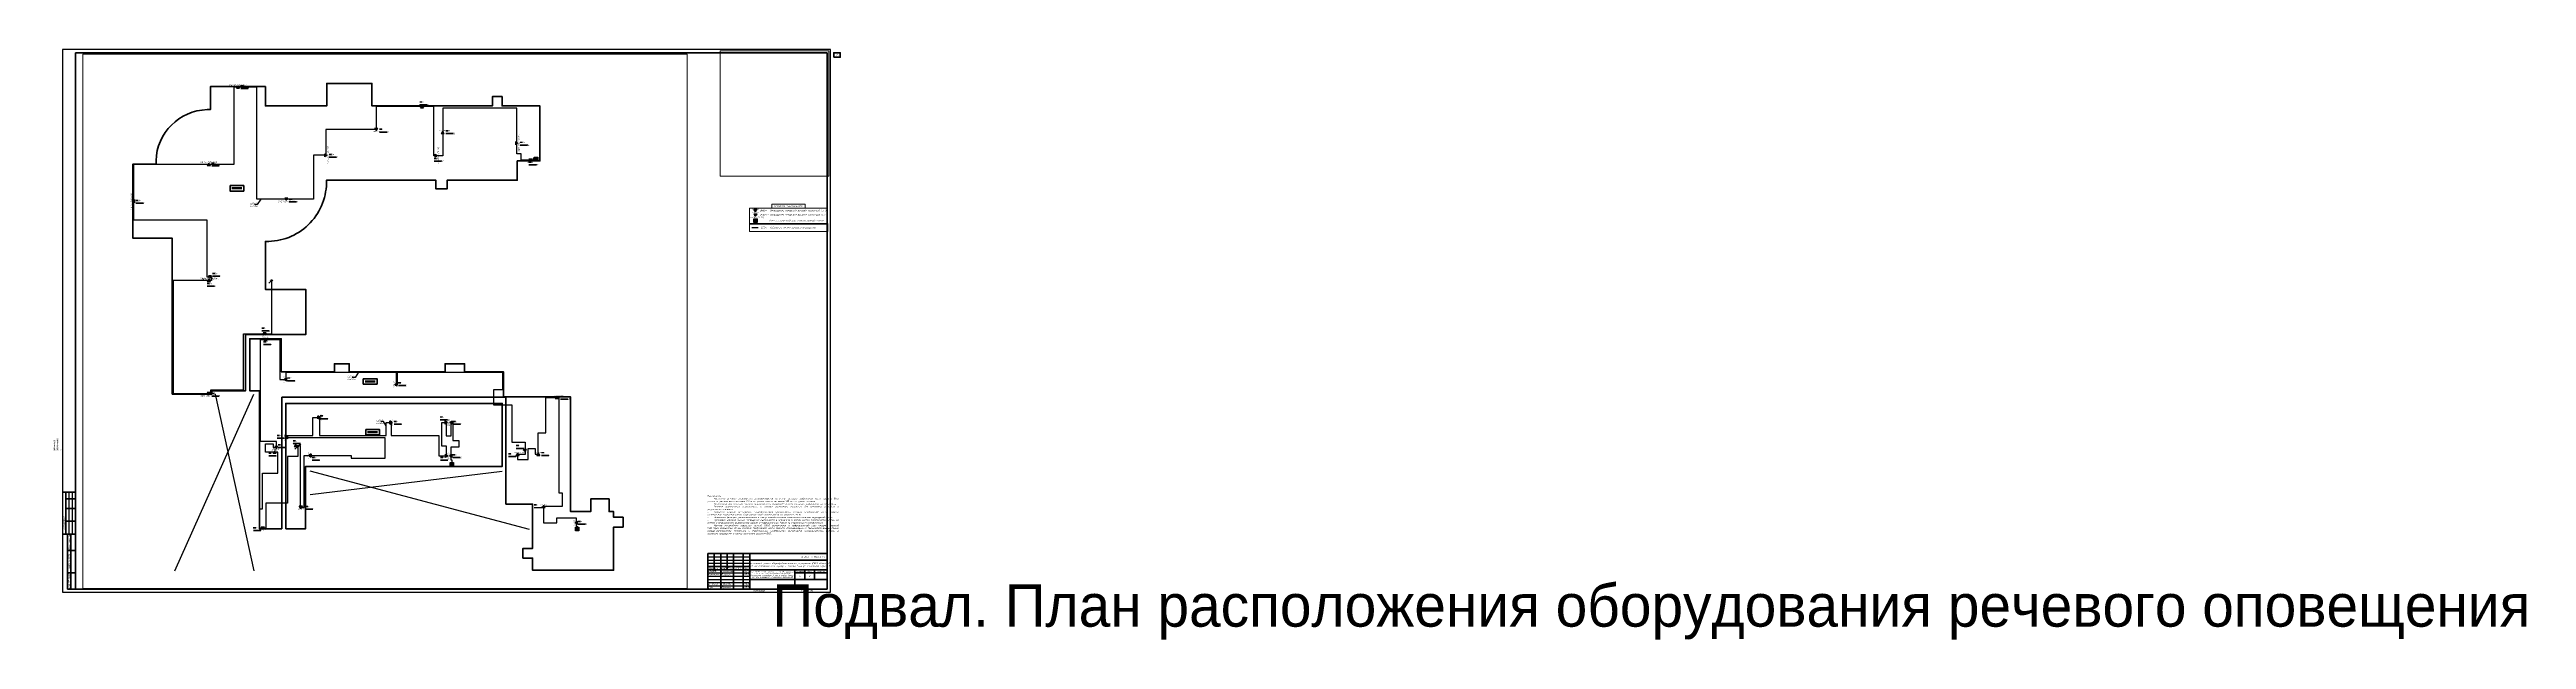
# Paper-space layout '8 План расположения оборудования и кабельных трасс в подвале Р' of a CAD drawing. Extents: x -20 to 3814, y -73 to 841.
# The model-space entities are those that its viewports show. They can reach past a viewport. Long polylines and large blocks are cut down to what shows.
import ezdxf
from ezdxf import colors
from ezdxf.entities.mleader import LeaderData, LeaderLine
from ezdxf.enums import TextEntityAlignment as Align
from ezdxf.math import Vec2, Vec3

# ---------------------------------------------------------------- set-up
doc = ezdxf.new("R2018")
doc.units = 0
doc.header["$LTSCALE"] = 100
doc.set_wipeout_variables(frame=1)
doc.linetypes.add('CONTI', pattern=[0])
doc.layers.get('Defpoints').update_dxf_attribs({"color": 42})
for name, color, linetype in [('_1', 7, 'Continuous'), ('_СОУЭ_Аннотации', 7, 'Continuous'), ('ODG - Проводка', 3, 'Continuous')]:
    doc.layers.add(name, color=color, linetype=linetype)
for name, color, linetype, lineweight in [('_13_СОУЭ_линии', 5, 'Continuous', 70), ('_СОУЭ Оповещение_речевое', 7, 'Continuous', 30), ('АП_АСУ_ОсновнаяТолстая', 7, 'Continuous', 30), ('НО Оповещатели Речь', 5, 'Continuous', 50), ('Радио', 5, 'Continuous', 30), ('СС_Схема', 7, 'Continuous', 30), ('Текст', 7, 'Continuous', 15)]:
    doc.layers.add(name, color=color, linetype=linetype, lineweight=lineweight)
doc.styles.add('ISOCPEUR', font='isocpeui.ttf', dxfattribs={"height": 250})
doc.styles.add('OlympDesign', font='isocpeui.ttf', dxfattribs={"height": 250})
doc.styles.get("Standard").update_dxf_attribs({"font": 'arial.ttf'})
doc.linetypes.add('Открыто в трубе', pattern='A,2,[1,BDG_GOST,S=1,R=0,X=0,Y=0],-4', length=6)

# ---------------------------------------------------------------- blocks, each defined once
blk = doc.blocks.new('*U265')
at = {"linetype": 'Continuous', "lineweight": 25}
for p, q in [((1189, 841), (0, 841)), ((0, 841), (0, 0)), ((1189, 0), (1189, 841)), ((10, 155), (10, 90)), ((15, 155), (15, 90)), ((999, 55), (1064, 55)), ((999, 50), (1064, 50)), ((999, 45), (1064, 45)), ((0, 0), (1189, 0)), ((999, 30), (1064, 30)), ((999, 25), (1064, 25)), ((999, 20), (1064, 20)), ((999, 15), (1064, 15)), ((999, 10), (1064, 10))]:
    blk.add_line(p, q, dxfattribs=at)
at = {"linetype": 'Continuous', "lineweight": 60}
for p, q in [((1184, 836), (20, 836)), ((20, 836), (20, 5)), ((1184, 5), (1184, 836)), ((20, 155), (0, 155)), ((5, 155), (5, 90)), ((20, 145), (5, 145)), ((20, 130), (5, 130)), ((20, 90), (0, 90)), ((20, 110), (5, 110)), ((8, 90), (8, 5)), ((13, 90), (13, 5)), ((8, 65), (20, 65)), ((999, 60), (1184, 60)), ((999, 5), (999, 60)), ((999, 40), (1064, 40)), ((1009, 60), (1009, 35)), ((1019, 60), (1019, 5)), ((1029, 60), (1029, 35)), ((1039, 60), (1039, 5)), ((1054, 60), (1054, 5)), ((1064, 5), (1064, 60)), ((1064, 50), (1184, 50)), ((1184, 5), (1184, 60)), ((8, 30), (20, 30)), ((8, 5), (20, 5)), ((20, 5), (1184, 5)), ((999, 35), (1184, 35)), ((1064, 20), (1184, 20)), ((1134, 35), (1134, 5)), ((1134, 30), (1184, 30)), ((1149, 35), (1149, 20)), ((1164, 35), (1164, 20))]:
    blk.add_line(p, q, dxfattribs=at)
at = {"linetype": 'Continuous', "lineweight": 40}
blk.add_line((1134, 5), (1134, 35), dxfattribs=at)
at = {"lineweight": 60}
blk.add_lwpolyline([(1194, 829), (1204, 829), (1204, 836), (1194, 836)], close=True, dxfattribs=at)
at = {"linetype": 'Continuous', "rotation": 90, "style": 'ISOCPEUR'}
for s, insert, char_height, width, attachment_point in [('########################', (-12.5, 176), 2.5, 19, 4), ('#########################', (-7.5, 176), 2.5, 19, 4), ('#####', (-12.5, 215), 2.5, 10, 5), ('#####', (-7.5, 215), 2.5, 10, 5), ('#####', (-2.5, 215), 2.5, 10, 5), ('Согласовано', (-17.5, 172.5), 3, 35, 5), ('Гл. спец ВК', (-12.5, 156), 2.5, 19, 4), ('#####', (-12.5, 150), 2.5, 10, 5), ('Гл. спец ЭОМ', (-7.5, 156), 2.5, 19, 4), ('######################', (-7.5, 111), 2.5, 19, 4), ('#####', (-7.5, 150), 2.5, 10, 5), ('########################', (-2.5, 111), 2.5, 19, 4), ('#####', (-2.5, 150), 2.5, 10, 5), ('######', (-12.5, 111), 2.5, 19, 4), ('Согласовано', (2.5, 107.5), 2.5, 35, 5), ('ГАП', (-12.5, 91), 2.5, 19, 4), ('Гл. констр. ', (-7.5, 91), 2.5, 19, 4), ('Гл. спец ОВ', (-2.5, 91), 2.5, 19, 4), ('Взам. инв. №', (10.5, 77.5), 2.5, 25, 5), ('Подп. и дата', (10.5, 47.5), 2.5, 35, 5), ('Инв. № подл.', (10.5, 17.5), 2.5, 25, 5)]:
    blk.add_mtext(s, dxfattribs=dict(at, insert=insert, char_height=char_height, width=width, attachment_point=attachment_point))
at = {"char_height": 2.5, "attachment_point": 5, "style": 'ISOCPEUR'}
for s, insert, width in [('Изм.', (1004, 37.5), 10), ('Кол.уч', (1014, 37.5), 10), ('Лист', (1024, 37.5), 10), ('№док', (1034, 37.5), 10), ('Подп.', (1046.5, 37.5), 15), ('Дата', (1059, 37.5), 10), ('Стадия', (1141.5, 32.5), 15), ('Лист', (1156.5, 32.5), 15), ('Листов', (1174, 32.5), 20)]:
    blk.add_mtext(s, dxfattribs=dict(at, insert=insert, width=width))
at = {"linetype": 'Continuous', "char_height": 2.5, "style": 'ISOCPEUR'}
for s, insert, width, attachment_point in [('Капитальный ремонт общеобразовательного учреждения (ГБОУ «Школа № 429»), расположенного по адресу: г. Москва, 5-ая ул. Соколиной Горы д.14', (1124, 42.5), 120, 5), ('16-25/Г-П–ИОС5.2', (1174, 55), 110, 6), ('Разраб.', (1000, 32.5), 19, 4), ('Проверил', (1000, 27.5), 19, 4), ('Н. контр.', (1000, 12.5), 19, 4), ('ГИП', (1000, 7.5), 19, 4), ('Силантьев', (1020, 32.5), 19, 4), ('Поляков', (1020, 27.5), 19, 4), ('Губарева', (1020, 12.5), 19, 4), ('Мурашов', (1020, 7.5), 19, 4), ('05.26', (1055.3, 32.5), 10, 4), ('05.26', (1055.3, 27.5), 10, 4), ('05.26', (1055.3, 12.5), 10, 4), ('05.26', (1055.3, 7.4), 10, 4), ('Копировал', (1078.5, 2.5), 25, 5), ('П', (1141.5, 25), 15, 5), ('Формат', (1149.5, 2.5), 16, 5)]:
    blk.add_mtext(s, dxfattribs=dict(at, insert=insert, width=width, attachment_point=attachment_point))
at = {"linetype": 'Continuous', "insert": (1099, 27.5), "char_height": 2, "width": 70, "attachment_point": 5, "line_spacing_factor": 0.8, "style": 'ISOCPEUR'}
blk.add_mtext('Раздел 5 "Сведения об инженерном оборудовании, о сетях и системах инженерно‐технического обеспечения" Подраздел 5 «Сети связи» Часть 2. Система оповещения управления эвакуацией', dxfattribs=at)
at = {"style": 'ISOCPEUR'}
for tag, p in [('Сквозная_нумерация', (1199, 832.5)), ('Форма3_номер_листа', (1156.5, 25)), ('Форма3_количество_листов', (1174, 25))]:
    blk.add_attdef(tag, text='', height=2.5, dxfattribs=at).set_placement(p, align=Align.MIDDLE_CENTER)
blk.add_attdef('Форма3_дополнительный_шифр', text='', height=2.5, dxfattribs=at).set_placement((1174, 55), align=Align.MIDDLE_LEFT)
at = {"lineweight": 30, "flags": 104}
blk.add_attdef('Форма3_наименование_чертежа', text='', height=2.5, dxfattribs=at).set_placement((1099, 12.5), align=Align.MIDDLE_CENTER)
at = {"style": 'ISOCPEUR', "flags": 8}
blk.add_attdef('Формат', (1157.5, 1.5), '', height=2.5, dxfattribs=at)
blk.add_wipeout([(-20, 220), (-0.5, 220), (-0.5, 90), (-20, 90)])
blk = doc.blocks.new('*U74')
at = {"color": 5}
blk.add_wipeout([(-348, 366), (348, 366), (121, 140), (121, 0), (-121, 0), (-121, 140)], dxfattribs=at).dxf.layer = 'НО Оповещатели Речь'
at = {"layer": 'НО Оповещатели Речь'}
h = blk.add_hatch(color=5, dxfattribs=at)
h.dxf.hatch_style = 1
h.set_gradient(color1=(0, 0, 255), color2=(0, 0, 255), tint=1)
h.paths.add_polyline_path([(-121, 0), (121, 0), (121, 140), (-121, 140)])
at = {"layer": 'НО Оповещатели Речь', "color": 5}
for p, q in [((-121, 140), (-348, 366)), ((-348, 366), (348, 366)), ((121, 140), (-121, 140)), ((-121, 140), (-121, 0)), ((-121, 0), (121, 0)), ((121, 140), (348, 366)), ((121, 0), (121, 140))]:
    blk.add_line(p, q, dxfattribs=at)
at = {"layer": 'Defpoints', "lineweight": 50, "ltscale": 100, "style": 'OlympDesign', "width": 0.8}
blk.add_text('BIAD4.23', height=250, dxfattribs=at).set_placement((0, -250), align=Align.MIDDLE_CENTER)
blk = doc.blocks.new('*U98')
at = {"layer": 'НО Оповещатели Речь'}
h = blk.add_hatch(color=5, dxfattribs=at)
h.dxf.hatch_style = 1
h.set_gradient(color1=(0, 0, 255), color2=(0, 0, 255), rotation=351.73505, tint=1)
h.paths.add_polyline_path([(243, 256), (-243, 256), (-85, 98), (85, 98)])
at = {"linetype": 'CONTI', "lineweight": 60}
for p, q in [((-243, 256), (243, 256)), ((-85, 98), (-243, 256)), ((-85, 0), (-85, 98)), ((85, 0), (-85, 0)), ((85, 98), (85, 0))]:
    blk.add_line(p, q, dxfattribs=at)
at = {"layer": 'НО Оповещатели Речь', "color": 5}
for p, q in [((-85, 98), (-243, 256)), ((-243, 256), (243, 256)), ((85, 98), (-85, 98)), ((-85, 98), (-85, 0)), ((243, 256), (85, 98)), ((85, 98), (243, 256)), ((85, 0), (85, 98)), ((-85, 0), (85, 0))]:
    blk.add_line(p, q, dxfattribs=at)
at = {"layer": 'Defpoints', "color": 7, "lineweight": 50, "ltscale": 100, "style": 'OlympDesign', "width": 0.8}
blk.add_text('SWS-110W (10 Вт)', height=250, dxfattribs=at).set_placement((0, -244), align=Align.MIDDLE_CENTER)
blk = doc.blocks.new('*U90')
at = {"layer": 'ODG - Проводка'}
h = blk.add_hatch(color=0, dxfattribs=at)
edge = h.paths.add_edge_path()
edge.add_arc((0, 0), 50, 0, 360)
at = {"layer": 'ODG - Проводка', "color": 0}
for points in [[(0, 0), (212, 212)], [(35, 35), (85, 122)], [(35, 35), (122, 85)]]:
    blk.add_lwpolyline(points, dxfattribs=at)
blk.add_circle((0, 0), 50, dxfattribs=at)
blk = doc.blocks.new('SFT-2300-М')
at = {"true_color": 0xffffff}
h = blk.add_hatch(color=7, dxfattribs=at)
h.dxf.hatch_style = 1
h.paths.add_polyline_path([(250, 292), (-274, 292), (-274, -295), (250, -295)])
at = {"layer": '_1', "lineweight": 30}
h = blk.add_hatch(color=5, dxfattribs=at)
h.dxf.hatch_style = 1
h.paths.add_polyline_path([(177, -2, 1), (-202, -2, 1)])
at = {"color": 5, "lineweight": 30}
blk.add_lwpolyline([(-274, 292), (250, 292), (250, -295), (-274, -295)], close=True, dxfattribs=at)
blk.add_circle((-12, -2), 189, dxfattribs=at)
blk = doc.blocks.new('*U180')
at = {"layer": 'ODG - Проводка'}
h = blk.add_hatch(color=0, dxfattribs=at)
edge = h.paths.add_edge_path()
edge.add_arc((0, 0), 50, 0, 360)
at = {"layer": 'ODG - Проводка', "color": 0}
for points in [[(-212, -212), (0, 0)], [(0, 0), (212, 212)], [(35, 35), (85, 122)], [(35, 35), (122, 85)], [(-212, -212), (-162, -126)], [(-212, -212), (-126, -162)]]:
    blk.add_lwpolyline(points, dxfattribs=at)
blk.add_circle((0, 0), 50, dxfattribs=at)
blk = doc.blocks.new('_ArchTick')
at = {"color": 0, "linetype": 'ByBlock', "const_width": 0.15}
blk.add_lwpolyline([(-0.5, -0.5), (0.5, 0.5)], dxfattribs=at)
blk = doc.blocks.new('*U75')
at = {"layer": 'НО Оповещатели Речь', "color": 5}
for p, q in [((-84, -184), (-242, -26)), ((-242, -26), (242, -26)), ((-84, -184), (84, -184)), ((-84, -281), (-84, -184)), ((84, -281), (-84, -281)), ((84, -184), (242, -26)), ((84, -281), (84, -184))]:
    blk.add_line(p, q, dxfattribs=at)
blk.add_circle((0, -114), 273, dxfattribs=at)
at = {"layer": 'Defpoints', "lineweight": 50, "ltscale": 100, "style": 'OlympDesign', "width": 0.8}
blk.add_text('SСS-03', height=250, dxfattribs=at).set_placement((0, -649), align=Align.MIDDLE_CENTER)

msp = doc.modelspace()

# ---------------------------------------------------------------- linework, layer by layer
at = {"color": 5, "lineweight": 30}
msp.add_line((73181.1, -36055), (74158.5, -36055), dxfattribs=at)
at = {"layer": '_13_СОУЭ_линии', "color": 5, "lineweight": 30}
for points in [[(280626.7, -60191.1), (280417.7, -60191.1), (280417.7, -60384.4), (278592, -60384.4), (278592, -59382.3), (277900.8, -59382.3), (277900.8, -52339.8), (266444.2, -52339.8), (266444.2, -59691.4), (265067.9, -59691.4), (265067.9, -52085.2), (256152.8, -52085.2), (256152.8, -55645.2), (248351.1, -55645.2), (248351.1, -59614.8), (246427.8, -59614.8), (246427.8, -66437.1), (237648.7, -66437.1), (237648.7, -49082.5), (234129.7, -49082.5), (234129.7, -61032.5), (218596.2, -61032.5), (218596.2, -69645.3), (229909.3, -69645.3), (229909.3, -78437.1), (230630.6, -78437.1), (230630.6, -79032.4), (224707.2, -79032.4), (224707.2, -96552.1), (229947.5, -96552.1), (230539.3, -96552.1), (230539.3, -95968.4), (235628.2, -95968.4), (235628.2, -87299.4), (239978.4, -87299.4), (239978.4, -79005.6)], [(244008, -104729.3), (244008, -106267.5), (242444.7, -106267.5), (242444.7, -113528.6), (239043.8, -113528.6), (239043.8, -117384.9), (238152.6, -117384.9), (238152.6, -114421.6), (238558.8, -114421.6), (238558.8, -108857.2), (240924.5, -108857.2), (240924.5, -105623.2), (239018.5, -105623.2), (239018.5, -104309.9), (240206.8, -104309.9), (240206.8, -104900.1), (240699.4, -104900.1), (240699.4, -103963.1), (238263.5, -103963.1), (238263.5, -88140.2), (241231.9, -88140.2), (241231.9, -94362.3), (242202.9, -94362.3), (242202.9, -93239), (259257, -93239), (259257, -95170.9), (259450.9, -95170.9), (259450.9, -93239), (275683.3, -93239), (275683.3, -95977.4), (274307.7, -95977.4), (274307.7, -98293.6), (277167.2, -98293.6), (277167.2, -104049.5), (279187.4, -104049.5), (279187.4, -105959.4), (278034.1, -105959.4), (278034.1, -106777), (279699.9, -106777), (279699.9, -105054.4), (280737.6, -105054.4), (280737.6, -105946.3), (281243.3, -105946.3), (281243.3, -102621.4), (282406.2, -102621.4), (282406.2, -97164.5), (284408.5, -97164.5), (284408.5, -111898.4), (284942.4, -111898.4), (284942.4, -114051.4), (282062.5, -114051.4), (282062.5, -116546.2), (284138.9, -116546.2), (284138.9, -115816.9), (287100.9, -115816.9), (287100.9, -117081.4), (287259.9, -117081.4), (287259.9, -117240.7)], [(244008, -104729.3), (243677.7, -104729.3), (243677.7, -104594.1), (244379, -104594.1), (244379, -114175.4), (245013, -114175.4), (245013, -106137.2), (252299.6, -106137.2), (252299.6, -106572.1), (257542.2, -106572.1), (257542.2, -103377.6), (242246.5, -103377.6), (242246.5, -103034), (246327.4, -103034), (246327.4, -100228.4), (247359.4, -100228.4), (247359.4, -103034), (257709, -103034), (257709, -101029.5), (258446.8, -101029.5), (258446.8, -103034), (265861.1, -103034), (265861.1, -106193.6), (267044.3, -106193.6), (267044.3, -104712.3), (266323.8, -104712.3), (266323.8, -101029.5), (266977.7, -101029.5), (266977.7, -103065.7), (267749.4, -103065.7), (267749.4, -101029.5), (267990.3, -101029.5), (267990.3, -103814.1), (268947.1, -103814.1), (268947.1, -104843.2), (267679.8, -104843.2), (267679.8, -106794.9), (267841.6, -106794.9), (267841.6, -107233.4)]]:
    msp.add_lwpolyline(points, dxfattribs=at)
at = {"layer": '_СОУЭ_Аннотации', "color": 67, "linetype": 'CONTI', "lineweight": 60, "ltscale": 100, "true_color": 0x727430}
msp.add_lwpolyline([(224568.4, -96649.8), (230697.4, -96649.8), (230697.4, -96104.5), (235928.4, -96104.5), (235928.4, -87399.8), (245248.5, -87399.8), (245248.5, -80399.8), (238998.4, -80399.8), (238998.4, -72966.1), (239508.4, -72966.1, 0.41626424), (248448.2, -63484.8), (265388.5, -63484.8), (265388.5, -64833.2), (267118.5, -64833.2), (267118.5, -63484.8), (277998.5, -63484.8), (277998.5, -60484.8), (281508.5, -60484.8), (281508.5, -51984.8), (275642.2, -51984.8), (275642.2, -50516.4), (274141, -50516.4), (274141, -51984.8), (255498.5, -51984.8), (255498.5, -48474.8), (248498.5, -48474.8), (248498.5, -51984.8), (238998.5, -51984.8), (238998.5, -48984.8), (230498.5, -48984.8), (230498.5, -52551.5), (229988.5, -52551.5, 0.39840722), (222065.2, -60474.8), (222065.2, -60984.8), (218498.5, -60984.8), (218498.5, -72484.8), (224568.4, -72484.8)], format="xyb", close=True, dxfattribs=at)
at = {"layer": '_СОУЭ_Аннотации', "color": 1, "linetype": 'CONTI', "lineweight": 60, "ltscale": 100}
for points in [[(233528.5, -64308.3), (235654.7, -64308.3), (235654.7, -65156.9), (233528.5, -65156.9)], [(254154, -94234.4), (256280.2, -94234.4), (256280.2, -95082.9), (254154, -95082.9)], [(254524.3, -102092.7), (256650.5, -102092.7), (256650.5, -102941.2), (254524.3, -102941.2)]]:
    msp.add_lwpolyline(points, close=True, dxfattribs=at)
at = {"layer": '_СОУЭ_Аннотации', "color": 67, "linetype": 'CONTI', "lineweight": 60, "ltscale": 100, "true_color": 0x727430}
for points in [[(241557.4, -117485.2), (238062.1, -117485.2), (238062.1, -96104.5), (236568.4, -96104.5), (236568.4, -88039.8), (241448.4, -88039.8), (241448.4, -93167.9), (249683.6, -93167.9), (249683.6, -91926.5), (251973.8, -91926.3), (251973.8, -93167.9), (266803.6, -93167.9), (266803.6, -91926.4), (269844.7, -91926.2), (269844.7, -93167.9), (275837.1, -93167.9), (275837.1, -97064.2), (286254.1, -97064.2), (286254.1, -114825.5), (289368.5, -114825.5), (289368.5, -112855.3), (292208.5, -112855.3), (292208.5, -114825.5), (292910.4, -114825.5), (292910.4, -115714.7), (294378.8, -115714.7), (294378.8, -117215.9), (292910.4, -117215.9), (292910.4, -123928.8), (280355.2, -123928.8), (280355.2, -122027.2), (278855.8, -122027.2), (278855.8, -120526), (280355.2, -120526), (280355.2, -113656.7), (276219.8, -113656.7), (276219.8, -97124.4), (241558.6, -97124.4), (241558.6, -117485.2)], [(242142.3, -117485.2), (242142.3, -98072.4), (275669, -98072.4), (275669, -107820.9), (245213.2, -107820.9), (245213.2, -117485.2), (242142.3, -117485.2)]]:
    msp.add_lwpolyline(points, dxfattribs=at)
at = {"layer": 'Defpoints', "lineweight": 30}
for points in [[(224975.4, -123991), (237230.4, -96653.4)], [(231207.4, -96649.8), (237230.7, -123991)], [(279858.3, -117614.6), (245944.3, -108555.8)], [(245944.3, -112170.4), (275669, -108555.8)]]:
    msp.add_lwpolyline(points, dxfattribs=at)

# ---------------------------------------------------------------- block references
for p in [(280901.1, -60189.5), (267853.8, -107525.5), (287272.1, -117532.9)]:
    msp.add_blockref('SFT-2300-М', p)
at = {"layer": '_СОУЭ Оповещение_речевое', "color": 4, "lineweight": 50}
for name, p in [('*U75', (73800.2, -24322)), ('*U98', (242248.5, -66534.8)), ('*U98', (230408.5, -78534.8, -0.7)), ('*U98', (230248.4, -96649.8))]:
    msp.add_blockref(name, p, dxfattribs=at)
for p, rotation in [((234748.5, -48984.8), 180), ((277998.5, -57734.8), 89.99999999999999), ((230248.5, -60934.8), 180), ((248448.8, -59615.2, 2), 89.99999999999999), ((265528.1, -59675.2, 1), 89.99999999999999), ((218498.5, -66734.8), 270), ((230246.6, -78934.7, -0.7), 180)]:
    msp.add_blockref('*U98', p, dxfattribs=dict(at, rotation=rotation))
at = {"layer": 'Радио', "xscale": 2, "yscale": 2, "zscale": 2, "rotation": 178.7329526101915}
for name, p in [('*U90', (239978.4, -79005.6)), ('*U180', (244008, -104729.3))]:
    msp.add_blockref(name, p, dxfattribs=at)

# ---------------------------------------------------------------- texts
at = {"layer": '_СОУЭ_Аннотации', "color": 7, "linetype": 'Открыто в трубе', "lineweight": 60, "ltscale": 100, "style": 'OlympDesign', "bg_fill": 1, "box_fill_scale": 1, "bg_fill_color": 7, "bg_fill_true_color": 16777215, "bg_fill_transparency": 0}
for s, insert, char_height, width, attachment_point in [('10Вт', (235154.5, -48741.2, 0), 250, 418.76, 1), ('10Вт', (278404.5, -57491.2, 0), 250, 418.76, 1), ('10Вт', (230654.5, -60691.2, 0), 250, 418.76, 1), ('10Вт', (248854.8, -59371.5, 2), 250, 418.76, 1), ('10Вт', (265088.1, -59988.3, 1), 250, 418.76, 1), ('ZO-3', (234591.6, -64732.6), 350, 1602.162, 5), ('10Вт', (218904.5, -66491.2, 0), 250, 418.76, 1), ('10Вт', (242654.5, -66291.2, 0), 250, 418.76, 1), ('10Вт', (229946.5, -79347.1, -0.7), 250, 418.76, 1), ('10Вт', (230780.3, -77806.4, -0.7), 250, 418.76, 1), ('ZO-2', (255217.1, -94658.6), 350, 1602.162, 5), ('10Вт', (230654.4, -96406.2, 0), 250, 418.76, 1)]:
    msp.add_mtext(s, dxfattribs=dict(at, insert=insert, char_height=char_height, width=width, attachment_point=attachment_point))
at = {"layer": '_СОУЭ_Аннотации', "char_height": 250, "width": 1197.062, "attachment_point": 1, "style": 'OlympDesign', "bg_fill": 1, "box_fill_scale": 1, "bg_fill_color": 7, "bg_fill_true_color": 16777215, "bg_fill_transparency": 0}
for s, insert in [('BIAD3.7', (235156.9, -49166.5, 0)), ('BIAD3.6', (230656.9, -61116.5, 0)), ('BIAD3.9', (248857.2, -59796.9, 2)), ('BIAD3.12', (265090.4, -60413.7, 1)), ('BIAD3.14', (278406.9, -57916.5, 0)), ('BIAD3.5', (218906.9, -66916.5, 0)), ('BIAD3.8', (242656.9, -66716.5, 0)), ('BIAD3.3', (229948.9, -79772.5, -0.7)), ('BIAD3.4', (230782.6, -78231.8, -0.7)), ('BIAD3.2', (230656.8, -96831.5, 0))]:
    msp.add_mtext(s, dxfattribs=dict(at, insert=insert))
at = {"layer": 'АП_АСУ_ОсновнаяТолстая', "insert": (74558.9, -35920.2), "char_height": 250, "attachment_point": 1, "style": 'ISOCPEUR'}
msp.add_mtext_dynamic_manual_height_columns('{\\C0;LZOn} - Кабельные линии речевого оповещения', width=8943.477, gutter_width=125000, heights=[0], dxfattribs=at)
at = {"layer": 'СС_Схема', "ltscale": 100, "insert": (80964.2, -20245.8), "char_height": 250, "attachment_point": 5, "style": 'ISOCPEUR'}
msp.add_mtext_dynamic_manual_height_columns('\\pxql;УСЛОВНЫЕ ОБОЗНАЧЕНИЯ', width=10881.414, gutter_width=12.5, heights=[0], dxfattribs=at)

# ---------------------------------------------------------------- next in the draw order: block references
at = {"layer": '_СОУЭ Оповещение_речевое', "color": 4, "lineweight": 50, "xscale": 0.71930163509888, "yscale": 0.71930163509888, "zscale": 0.71930163509888}
for p in [(73800.2, -25360.7), (256163.3, -55745.5, 2), (280008.5, -60484.8), (279175.1, -105488.2), (244490.4, -114275.8), (238602.8, -117485.2)]:
    msp.add_blockref('*U74', p, dxfattribs=at)
for p, rotation in [((263248.5, -51984.8), 180), ((266448.5, -55965.5, 2), 180), ((239008.4, -88039.8), 180), ((242027, -94362.3), 270), ((259072.7, -95146.1), 270), ((284112.1, -97064.2), 180), ((247403, -100228.4), 90), ((258547.2, -101029.5), 90), ((267649, -101029.5), 270), ((240428.5, -105522.8), 180), ((243677.7, -104493.7), 180), ((267144.7, -106193.6), 90), ((282062.5, -113951, 0.7), 180), ((286996.8, -116552), 270)]:
    msp.add_blockref('*U74', p, dxfattribs=dict(at, rotation=rotation))

# ---------------------------------------------------------------- next in the draw order: leaders
ml = msp.add_multileader_mtext('Standard')
ml.set_content('LZO-3^JL=320м', color=256, style='OlympDesign')
ml.set_leader_properties(color=256, linetype='ByLayer', lineweight=-1)
ml.set_arrow_properties(name='ARCHTICK')
ml.build(insert=Vec2(0, 0))
ml.multileader.update_dxf_attribs({"text_left_attachment_type": 6, "text_right_attachment_type": 6, "dogleg_length": 50, "arrow_head_size": 100})
ctx = ml.context
ctx.base_point, ctx.char_height, ctx.arrow_head_size, ctx.landing_gap_size, ctx.plane_origin = Vec3(236561.1, -67252.6), 250, 100, 0, Vec3(238104.6, -66106.2)
ctx.left_attachment, ctx.right_attachment = 6, 6
notes = []
notes.append((ctx, [(0, (1, 1, 0), (237730.8, -67252.6), (-1, 0), 50, [(0, [(238271, -66437.1)], 0, [])])]))
ctx.mtext.insert, ctx.mtext.width, ctx.mtext.flow_direction = Vec3(236561.1, -66952.6), 383.666, 5
ctx.mtext.has_bg_fill, ctx.mtext.bg_color, ctx.mtext.bg_scale_factor, ctx.mtext.bg_transparency, ctx.mtext.use_window_bg_color = 1, -1027028792, 1.5, 0, 1
ml = msp.add_multileader_mtext('Standard')
ml.set_content('LZO-2^JL=270м', color=256, style='OlympDesign')
ml.set_leader_properties(color=256, linetype='ByLayer', lineweight=-1)
ml.set_arrow_properties(name='ARCHTICK')
ml.build(insert=Vec2(0, 0))
ml.multileader.update_dxf_attribs({"text_left_attachment_type": 6, "text_right_attachment_type": 6, "dogleg_length": 50, "arrow_head_size": 100})
ctx = ml.context
ctx.base_point, ctx.char_height, ctx.arrow_head_size, ctx.landing_gap_size, ctx.plane_origin = Vec3(251707.4, -94054.4), 250, 100, 0, Vec3(253250.9, -92908.1)
ctx.left_attachment, ctx.right_attachment = 6, 6
notes.append((ctx, [(0, (1, 1, 0), (252877.1, -94054.4), (-1, 0), 50, [(0, [(253417.4, -93239)], 0, [])])]))
ctx.mtext.insert, ctx.mtext.width, ctx.mtext.flow_direction = Vec3(251707.4, -93754.4), 383.666, 5
ctx.mtext.has_bg_fill, ctx.mtext.bg_color, ctx.mtext.bg_scale_factor, ctx.mtext.bg_transparency, ctx.mtext.use_window_bg_color = 1, -1027028792, 1.5, 0, 1
for ctx, leaders in notes:
    for number, flags, end, landing, length, lines in leaders:
        leader = LeaderData()
        leader.index, (leader.has_last_leader_line, leader.has_dogleg_vector, leader.attachment_direction) = number, flags
        leader.last_leader_point, leader.dogleg_vector, leader.dogleg_length = Vec3(end), Vec3(landing), length
        for number, points, colour, breaks in lines:
            line = LeaderLine()
            line.index, line.vertices, line.color, line.breaks = number, Vec3.list(points), colors.encode_raw_color(colour), breaks
            leader.lines.append(line)
        ctx.leaders.append(leader)

# ---------------------------------------------------------------- next in the draw order: block references
msp.add_blockref('SFT-2300-М', (73812.4, -26794))
at = {"layer": '_СОУЭ Оповещение_речевое', "color": 4, "lineweight": 50}
msp.add_blockref('*U98', (73800.2, -26037.6), dxfattribs=at)
at = {"layer": '_СОУЭ Оповещение_речевое', "color": 4, "lineweight": 50, "xscale": 0.71930163509888, "yscale": 0.71930163509888, "zscale": 0.71930163509888}
for p in [(238893.5, -87399.8), (240687.8, -105000.5)]:
    msp.add_blockref('*U74', p, dxfattribs=at)
for p, rotation in [((267078.1, -101029.5), 90), ((245795.7, -106137.2), 270), ((267579.4, -106193.5), 270), ((278039.1, -105850.5), 180), ((281252.7, -105848.7), 180)]:
    msp.add_blockref('*U74', p, dxfattribs=dict(at, rotation=rotation))

# ---------------------------------------------------------------- next in the draw order: texts
at = {"layer": '_СОУЭ_Аннотации', "color": 7, "linetype": 'Открыто в трубе', "lineweight": 60, "ltscale": 100, "style": 'OlympDesign', "bg_fill": 1, "box_fill_scale": 1, "bg_fill_color": 7, "bg_fill_true_color": 16777215, "bg_fill_transparency": 0}
for s, insert, char_height, width, attachment_point in [('3Вт', (262863.1, -51237.5, 0), 250, 418.76, 1), ('3Вт', (256640.6, -55467.8, 2), 250, 418.76, 1), ('3Вт', (266908.5, -55687.8, 2), 250, 418.76, 1), ('3Вт', (279775.7, -60564, 0), 250, 418.76, 1), ('6Вт', (242374.6, -94008.1, 0), 250, 418.76, 1), ('6Вт', (259550.5, -94755.6, 0), 250, 418.76, 1), ('6Вт', (284658.4, -96869.8, 0), 250, 418.76, 1), ('3Вт', (247477.5, -99884.3, 0), 250, 418.76, 1), ('ZO-1', (255587.4, -102516.9), 350, 1602.162, 5), ('3Вт', (258896.8, -100751.8, 0), 250, 418.76, 1), ('3Вт', (245154.2, -113911.6, 0), 250, 418.76, 1), ('3Вт', (280564.8, -113673.3, 0.7), 250, 418.76, 1), ('3Вт', (237105.1, -117207.5, 0), 250, 418.76, 1), ('6Вт', (287362.9, -116232.3, 0), 250, 418.76, 1)]:
    msp.add_mtext(s, dxfattribs=dict(at, insert=insert, char_height=char_height, width=width, attachment_point=attachment_point))
at = {"layer": '_СОУЭ_Аннотации', "char_height": 250, "width": 1197.062, "attachment_point": 1, "style": 'OlympDesign', "bg_fill": 1, "box_fill_scale": 1, "bg_fill_color": 7, "bg_fill_true_color": 16777215, "bg_fill_transparency": 0}
for s, insert in [('BIAD3.11', (262865.5, -51662.9, 0)), ('BIAD3.10', (256643, -55893.2, 2)), ('BIAD3.13', (266910.9, -56113.2, 2)), ('BIAD3.15', (279778, -60989.4, 0)), ('BIAD2.5', (242377, -94433.5, 0)), ('BIAD2.6', (259552.8, -95180.9, 0)), ('BIAD2.10', (284660.8, -97295.2, 0)), ('BIAD1.5', (247479.8, -100309.7, 0)), ('BIAD1.6', (258899.2, -101177.1, 0)), ('BIAD1.2', (245156.6, -114337, 0)), ('BIAD2.11', (280567.2, -114098.6, 0.7)), ('BIAD2.1', (237107.4, -117632.9, 0)), ('BIAD2.12', (287365.3, -116657.6, 0))]:
    msp.add_mtext(s, dxfattribs=dict(at, insert=insert))
at = {"layer": 'АП_АСУ_ОсновнаяТолстая', "char_height": 250, "attachment_point": 1, "style": 'ISOCPEUR'}
for s, width, insert in [('{\\C0;BIADn -} Оповещатель пожарный речевой настенный 1,5-6W', 9929.896, (74464, -25094.2)), ('{\\C0;BIADn -} Оповещатель пожарный речевой настенный 10W', 10053.201, (74464, -25754.6)), ('{\\C0; -} Фильтр оконечный для трансляционной линии', 8943.477, (75333.5, -26660.9))]:
    msp.add_mtext_dynamic_manual_height_columns(s, width=width, gutter_width=125000, heights=[0], dxfattribs=dict(at, insert=insert))

# ---------------------------------------------------------------- next in the draw order: leaders
at = {"layer": '_13_СОУЭ_линии', "color": 18, "linetype": 'CONTI', "lineweight": 18, "ltscale": 100, "true_color": 0x000000}
ml = msp.add_multileader_mtext('Standard', dxfattribs=at)
ml.set_content('АЛС 1.1 раздела АПС\\P(см. раздел "ИОС5.5.1")', color=(0, 0, 0), style='OlympDesign')
ml.set_leader_properties(color=256, linetype='ByLayer', lineweight=-1)
ml.build(insert=Vec2(0, 0))
ml.multileader.update_dxf_attribs({"text_left_attachment_type": 6, "text_right_attachment_type": 6, "dogleg_length": 2, "arrow_head_size": 200, "scale": 100})
ctx = ml.context
ctx.base_point, ctx.scale, ctx.char_height, ctx.arrow_head_size, ctx.landing_gap_size, ctx.plane_origin = Vec3(43391.2, -92119.4), 100, 250, 200, 0, Vec3(54855.3, -82979)
ctx.left_attachment, ctx.right_attachment = 6, 6
notes = []
notes.append((ctx, [(0, (1, 1, 0), (47312, -92119.4), (-1, 0), 200, [(0, [(48521.7, -90079.1), (47667.7, -90245.7)], 0, [])])]))
ctx.mtext.insert, ctx.mtext.width, ctx.mtext.flow_direction = Vec3(43391.2, -91794.4), 4773.885, 5
for ctx, leaders in notes:
    for number, flags, end, landing, length, lines in leaders:
        leader = LeaderData()
        leader.index, (leader.has_last_leader_line, leader.has_dogleg_vector, leader.attachment_direction) = number, flags
        leader.last_leader_point, leader.dogleg_vector, leader.dogleg_length = Vec3(end), Vec3(landing), length
        for number, points, colour, breaks in lines:
            line = LeaderLine()
            line.index, line.vertices, line.color, line.breaks = number, Vec3.list(points), colors.encode_raw_color(colour), breaks
            leader.lines.append(line)
        ctx.leaders.append(leader)

# ---------------------------------------------------------------- next in the draw order: block references
at = {"layer": '_СОУЭ Оповещение_речевое', "color": 4, "lineweight": 50, "xscale": 0.71930163509888, "yscale": 0.71930163509888, "zscale": 0.71930163509888, "rotation": 270}
msp.add_blockref('*U74', (242146.1, -103312.3), dxfattribs=at)

# ---------------------------------------------------------------- next in the draw order: texts
at = {"layer": '_СОУЭ_Аннотации', "color": 7, "linetype": 'Открыто в трубе', "lineweight": 60, "ltscale": 100, "char_height": 250, "width": 418.76, "attachment_point": 1, "style": 'OlympDesign', "bg_fill": 1, "box_fill_scale": 1, "bg_fill_color": 7, "bg_fill_true_color": 16777215, "bg_fill_transparency": 0}
for s, insert in [('6Вт', (238432, -86288.3, 0)), ('6Вт', (238677.4, -88385.6, 0)), ('3Вт', (266032.6, -100047.2, 0)), ('3Вт', (268042.5, -100751.8, 0)), ('3Вт', (239493.5, -105655.8, 0)), ('6Вт', (246215.6, -106317.7, 0)), ('3Вт', (266082.3, -106304.5, 0)), ('3Вт', (267970.1, -105915.8, 0)), ('3Вт', (276594.1, -105760.2, 0)), ('6Вт', (277816.2, -104481.5, 0)), ('3Вт', (281712.7, -105570.9, 0))]:
    msp.add_mtext(s, dxfattribs=dict(at, insert=insert))
at = {"layer": '_СОУЭ_Аннотации', "char_height": 250, "width": 1197.062, "attachment_point": 1, "style": 'OlympDesign', "bg_fill": 1, "box_fill_scale": 1, "bg_fill_color": 7, "bg_fill_true_color": 16777215, "bg_fill_transparency": 0}
for s, insert in [('BIAD3.1', (238434.3, -86713.7, 0)), ('BIAD2.4', (238679.8, -88810.9, 0)), ('BIAD1.8', (266034.9, -100472.5, 0)), ('BIAD1.9', (268044.8, -101177.1, 0)), ('BIAD2.2', (239495.8, -106081.1, 0)), ('BIAD1.3', (246217.9, -106743.1, 0)), ('BIAD1.7', (266084.7, -106729.9, 0)), ('BIAD1.10', (267972.5, -106341.2, 0)), ('BIAD2.8', (276596.4, -106185.5, 0)), ('BIAD2.7', (277818.5, -104906.8, 0)), ('BIAD2.9', (281715, -105996.3, 0))]:
    msp.add_mtext(s, dxfattribs=dict(at, insert=insert))

# ---------------------------------------------------------------- next in the draw order: leaders
ml = msp.add_multileader_mtext('Standard')
ml.set_content('LZO-1^JL=180м', color=256, style='OlympDesign')
ml.set_leader_properties(color=256, linetype='ByLayer', lineweight=-1)
ml.set_arrow_properties(name='ARCHTICK')
ml.build(insert=Vec2(0, 0))
ml.multileader.update_dxf_attribs({"text_left_attachment_type": 6, "text_right_attachment_type": 6, "dogleg_length": 50, "arrow_head_size": 100})
ctx = ml.context
ctx.base_point, ctx.char_height, ctx.arrow_head_size, ctx.landing_gap_size, ctx.plane_origin = Vec3(256176.4, -100881.2), 250, 100, 0, Vec3(257542.5, -101204.9)
ctx.left_attachment, ctx.right_attachment = 6, 6
notes = []
notes.append((ctx, [(0, (1, 1, 0), (257294.2, -100881.2), (-1, 0), 50, [(0, [(257709, -101535.8)], 0, [])])]))
ctx.mtext.insert, ctx.mtext.width, ctx.mtext.flow_direction = Vec3(256176.4, -100581.2), 383.666, 5
ctx.mtext.has_bg_fill, ctx.mtext.bg_color, ctx.mtext.bg_scale_factor, ctx.mtext.bg_transparency, ctx.mtext.use_window_bg_color = 1, -1027028792, 1.5, 0, 1
for ctx, leaders in notes:
    for number, flags, end, landing, length, lines in leaders:
        leader = LeaderData()
        leader.index, (leader.has_last_leader_line, leader.has_dogleg_vector, leader.attachment_direction) = number, flags
        leader.last_leader_point, leader.dogleg_vector, leader.dogleg_length = Vec3(end), Vec3(landing), length
        for number, points, colour, breaks in lines:
            line = LeaderLine()
            line.index, line.vertices, line.color, line.breaks = number, Vec3.list(points), colors.encode_raw_color(colour), breaks
            leader.lines.append(line)
        ctx.leaders.append(leader)

# ---------------------------------------------------------------- next in the draw order: texts
at = {"layer": '_СОУЭ_Аннотации', "color": 7, "linetype": 'Открыто в трубе', "lineweight": 60, "ltscale": 100, "char_height": 250, "width": 418.76, "attachment_point": 1, "style": 'OlympDesign', "bg_fill": 1, "box_fill_scale": 1, "bg_fill_color": 7, "bg_fill_true_color": 16777215, "bg_fill_transparency": 0}
for s, insert in [('3Вт', (240772.8, -102900.9, 0)), ('3Вт', (240925.4, -104343.7, 0)), ('6Вт', (243264.6, -103738.4, 0))]:
    msp.add_mtext(s, dxfattribs=dict(at, insert=insert))
at = {"layer": '_СОУЭ_Аннотации', "char_height": 250, "width": 1197.062, "attachment_point": 1, "style": 'OlympDesign', "bg_fill": 1, "box_fill_scale": 1, "bg_fill_color": 7, "bg_fill_true_color": 16777215, "bg_fill_transparency": 0}
for s, insert in [('BIAD1.4', (240775.1, -103326.3, 0)), ('BIAD2.3', (240927.7, -104769, 0)), ('BIAD1.1', (243266.9, -104163.8, 0))]:
    msp.add_mtext(s, dxfattribs=dict(at, insert=insert))

psp = doc.layouts.new('8 План расположения оборудования и кабельных трасс в подвале Р')

# ---------------------------------------------------------------- viewports
at = {"layer": 'Defpoints', "color": 2}
psp.add_viewport(center=(499.3, 419.6), size=(935.6, 827.96), view_center_point=(257513.3, -85370.5), view_height=82796.005, dxfattribs=at)

# ---------------------------------------------------------------- next in the draw order: block references
ref = psp.add_blockref('*U265', (0, 0))
ref.add_attrib('Формат', 'А0', (1157.5, 1.5), dxfattribs={"height": 2.5, "style": 'ISOCPEUR'})
ref.add_attrib('Форма3_номер_листа', '2', dxfattribs={"height": 2.5, "style": 'ISOCPEUR'}).set_placement((1156.5, 25), align=Align.MIDDLE_CENTER)
lines = psp.add_mtext('Подвал. План расположения оборудования речевого оповещения', dxfattribs={"insert": (1099, 12.5), "char_height": 65.81, "attachment_point": 1})
ref.add_attrib('Форма3_наименование_чертежа', '', (1099, 12.5), dxfattribs={"flags": 104}).embed_mtext(lines)
ref.add_attrib('Форма3_дополнительный_шифр', '-ГЧ', dxfattribs={"height": 2.5, "style": 'ISOCPEUR'}).set_placement((1174, 55), align=Align.MIDDLE_LEFT)
ref.add_attrib('Сквозная_нумерация', '26', dxfattribs={"height": 2.5, "style": 'ISOCPEUR'}).set_placement((1199, 832.5), align=Align.MIDDLE_CENTER)

# ---------------------------------------------------------------- next in the draw order: texts
at = {"layer": 'Текст', "insert": (998.1, 150.7), "char_height": 2.5, "attachment_point": 1, "style": 'OlympDesign'}
psp.add_mtext_dynamic_manual_height_columns('\\pxqj;Примечания:\\P-^IНастенные речевые оповещатели устанавливаются на стенах согласно графической части проекта. Верх устройств располагается не ниже 2,3 м от уровня пола и не менее 150 мм от уровня потолка.\\P-^IПотолочные акустические системы монтируются в подвесной потолок согласно графической части проекта.\\P-^IРечевые оповещатели подключаются к линиям оповещения напрямую, без разъемных устройств и регуляторов громкости.\\P-^IМощности отводов согласующих трансформаторов принимаются согласно графической части проекта. Оповещатели в универсальном спортивном зале подключаются на мощность 10 Вт.\\P-^IОконечные фильтры устанавливаются в конце линий речевого оповещения согласно структурной схеме.\\P-^IПрокладка кабелей линий оповещения выполняется в коридорах в лотках систем безопасности. Опуски из лотков к оборудованию выполняются скрыто в гофрированных трубах за отделочными материалами.\\P-^IМонтаж огнестойких кабельных линий (ОКЛ) выполняется в гофрированной или гладкой жесткой ПВХ-трубе диаметром 20 мм согласно графической части проекта, спецификации и технической документации завода-изготовителя. Крепление к строительным конструкциям выполняется металлическими скобами и крепежом, входящими в состав принятого решения ОКЛ.', width=182.756, gutter_width=0.01, heights=[0], dxfattribs=at)

# ---------------------------------------------------------------- next in the draw order: viewports
at = {"layer": 'Defpoints', "color": 2}
for center, size, view_center_point, view_height, status in [((1102.3, 741.7), (167.8, 194.25), (310307.3, -53524.4), 19425.02, 3), ((1123.9, 582.8), (120.3, 24.855), (78914.3, -26101.5), 2485.516, 4), ((1123.9, 598.4), (51.6, 6.04), (77849.9, -20250.2), 604.007, 6), ((1124.2, 565.2), (121, 12.23), (78867.1, -36045.1), 1223, 5)]:
    psp.add_viewport(center=center, size=size, view_center_point=view_center_point, view_height=view_height, status=status, dxfattribs=at)

doc.saveas('drawing.dxf')
